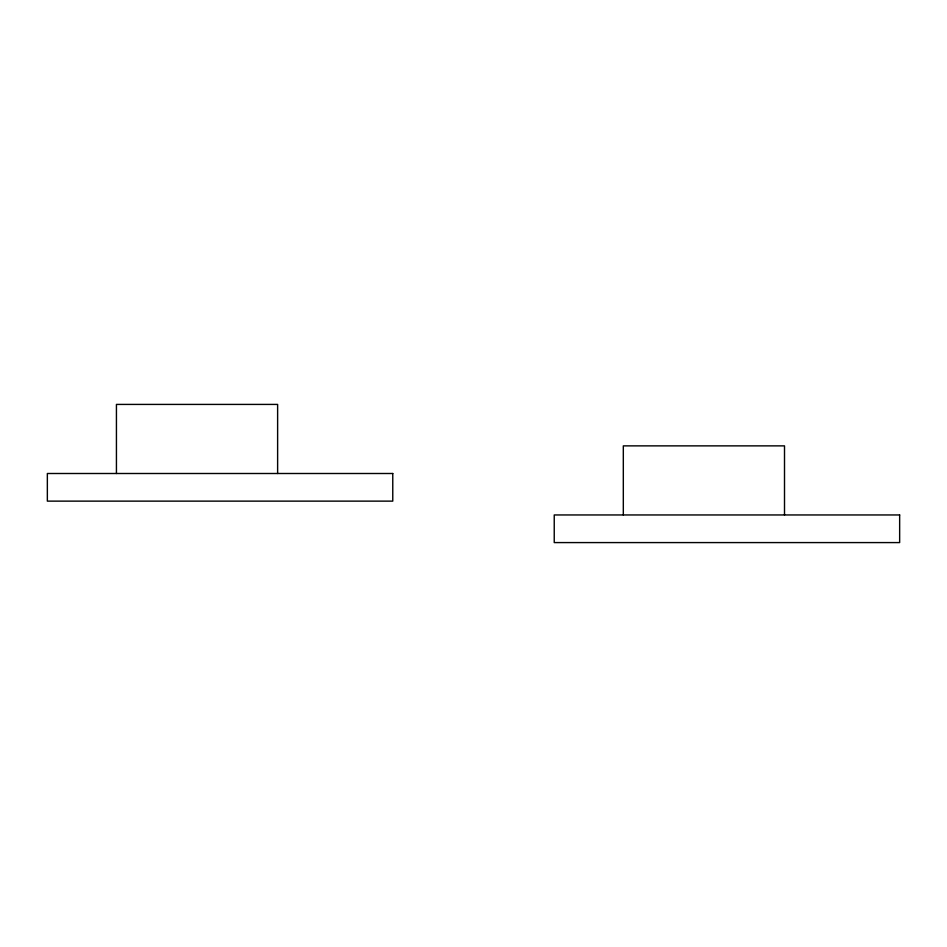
<?xml version="1.0" encoding="UTF-8"?>
<svg xmlns="http://www.w3.org/2000/svg" width="947" height="947" viewBox="0 0 947 947"><rect width="100%" height="100%" fill="white"/><g stroke="black" fill="none" stroke-linecap="round" stroke-linejoin="round"><path stroke-width="1.42" d="M784.507 514.955L784.507 445.871L623.315 445.871L623.315 514.955M277.625 473.5L277.625 404.416L116.434 404.416L116.434 473.5M392.768 473.5L47.35 473.5L47.35 501.129L392.768 501.129L392.768 473.5M899.65 514.955L554.232 514.955L554.232 542.584L899.65 542.584L899.65 514.955"/></g></svg>
